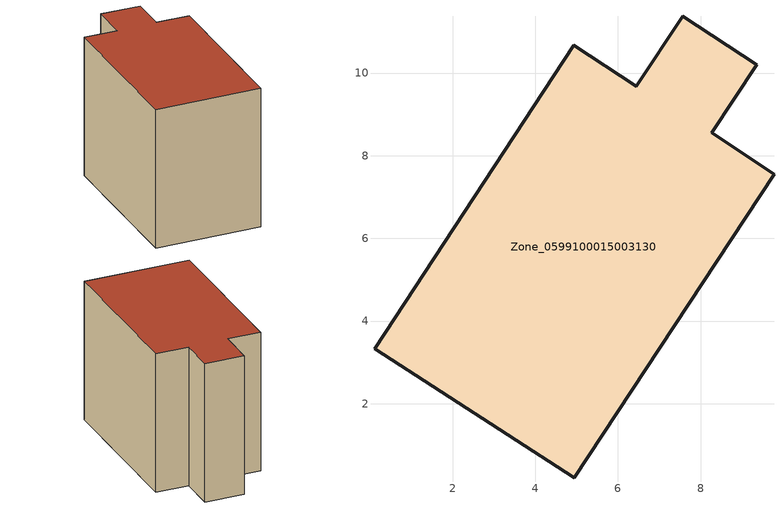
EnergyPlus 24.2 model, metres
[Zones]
Zone_0599100015003130
 floor ground (C_G): 4.94,0.2 0.11,3.33 4.94,10.67 6.45,9.68 7.57,11.38 9.36,10.2 8.27,8.55 9.78,7.55 z0.86
 wall outside (C_F): 8.27,8.55 9.36,10.2 7.57,11.38 6.45,9.68 4.94,10.67 0.11,3.33 4.94,0.2 9.78,7.55 8.27,8.55 z0.86:8.61
 roof outside (C_R): 4.94,0.2 9.78,7.55 8.27,8.55 9.36,10.2 7.57,11.38 6.45,9.68 4.94,10.67 0.11,3.33 z8.61
[BUILDING]
Pand.0599100015003130: North Axis=0; Terrain=City; Loads Convergence Tolerance Value=0.04; Temperature Convergence Tolerance Value=0.4; Solar Distribution=FullExterior; Maximum Number of Warmup Days=25; Minimum Number of Warmup Days=1
[Site:Location]
Rotterdam.The.Hague.AP_ZH_NLD Design_Conditions: Latitude=51.96; Longitude=4.45; Time Zone=1; Elevation=-4.5
[SITE:GROUNDTEMPERATURE:BUILDINGSURFACE]
18, 18, 18, 18, 18, 18, 18, 18, 18, 18, 18, 18
[MATERIAL] Thermal Absorptance=0.9; Solar Absorptance=0.7; Visible Absorptance=0.7
Name | Roughness | Thickness | Conductivity | Density | Specific Heat
G.TC.1965-1974 | MediumSmooth | 0.15 | 0.882353 | 540 | 1210
F.TC.1965-1974 | Rough | 0.3 | 0.697674 | 1920 | 840
R.TC.1965-1974 | MediumRough | 0.2 | 0.232558 | 1500 | 1000
[CONSTRUCTION]
C_G: G.TC.1965-1974
C_F: F.TC.1965-1974
C_R: R.TC.1965-1974
[ZONE]
Zone_0599100015003130: Type=1; Multiplier=1; Ceiling Height=Autocalculate; Volume=Autocalculate; Floor Area=autocalculate; Part of Total Floor Area=Yes
[ZONEINFILTRATION:DESIGNFLOWRATE]
Infil_Zone_0599100015003130: Zone or ZoneList or Space or SpaceList=Zone_0599100015003130; Schedule=AlwaysOn; Design Flow Rate Calculation Method=Flow/Area; Flow Rate per Floor Area=0.003; Constant Term Coefficient=1; Temperature Term Coefficient=0; Velocity Term Coefficient=0; Velocity Squared Term Coefficient=0
[HVACTEMPLATE:ZONE:IDEALLOADSAIRSYSTEM]
Zone_0599100015003130: Maximum Heating Supply Air Temperature=50; Minimum Cooling Supply Air Temperature=13; Maximum Heating Supply Air Humidity Ratio=0.0156; Minimum Cooling Supply Air Humidity Ratio=0.0077; Heating Limit=NoLimit; Cooling Limit=NoLimit; Dehumidification Control Type=ConstantSensibleHeatRatio; Cooling Sensible Heat Ratio=0.7; Dehumidification Setpoint=60; Humidification Control Type=None; Humidification Setpoint=30; Outdoor Air Method=None; Outdoor Air Flow Rate per Person=0.00944; Outdoor Air Flow Rate per Zone Floor Area=0; Outdoor Air Flow Rate per Zone=0; Demand Controlled Ventilation Type=None; Outdoor Air Economizer Type=NoEconomizer; Heat Recovery Type=None; Sensible Heat Recovery Effectiveness=0.7; Latent Heat Recovery Effectiveness=0.65
[ZONECONTROL:THERMOSTAT]
ThermostatControl_Zone_0599100015003130: Zone or ZoneList=Zone_0599100015003130; Control Type Schedule=DualSetpointControlType; Control 1=Thermostat_Zone_0599100015003130; Temperature Difference Between Cutout And Setpoint=0
[THERMOSTATSETPOINT:DUALSETPOINT]
Thermostat_Zone_0599100015003130: Heating Setpoint Temperature Schedule=HeatingSetpoint_Zone_0599100015003130; Cooling Setpoint Temperature Schedule=CoolingSetpoint_Zone_0599100015003130
[SCHEDULE:COMPACT]
HeatingSetpoint_Zone_0599100015003130: Through: 12/31, For: AllDays, Until: 24:00, 21
CoolingSetpoint_Zone_0599100015003130: Through: 12/31, For: AllDays, Until: 24:00, 24
DualSetpointControlType: Through: 12/31, For: AllDays, Until: 24:00, 4
AlwaysOn: Through: 12/31, For: AllDays, Until: 24:00, 1
